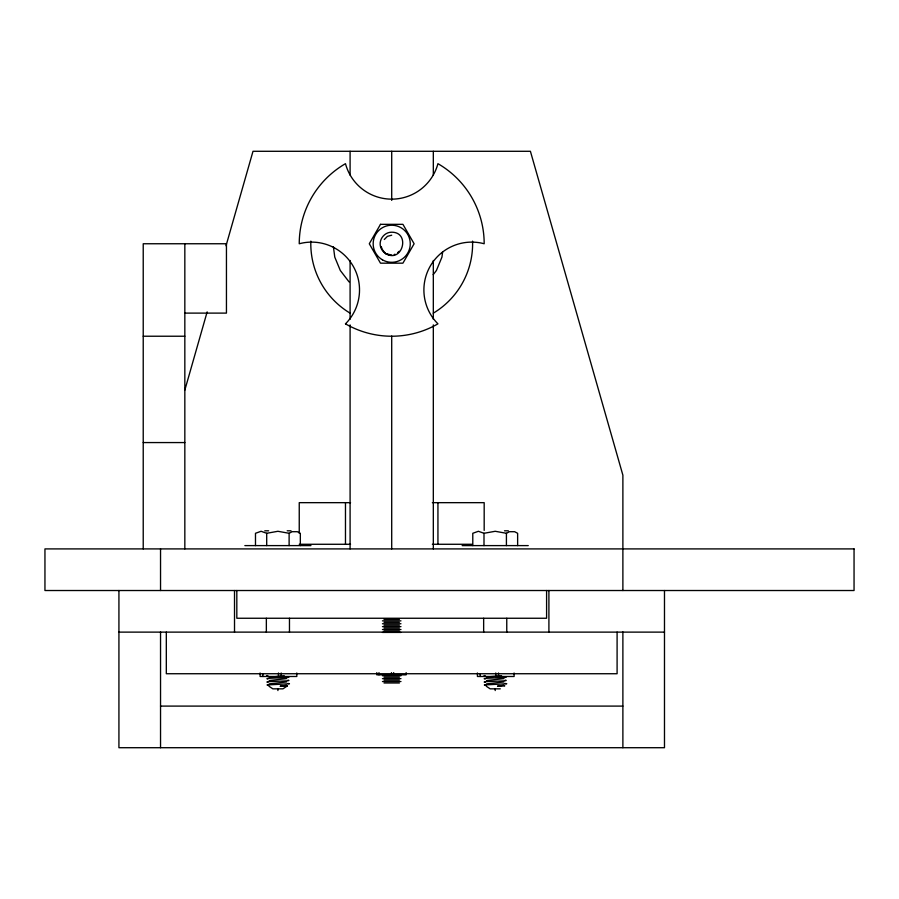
<?xml version="1.0" encoding="UTF-8"?>
<svg xmlns="http://www.w3.org/2000/svg" width="899" height="899" viewBox="0 0 899 899"><rect width="100%" height="100%" fill="white"/><g stroke="black" fill="none" stroke-linecap="round" stroke-linejoin="round"><path stroke-width="1.35" d="M442.634 251.877L441.948 257.103L436.408 270.487L433.206 274.667M184.812 390.155L207.152 311.886M226.031 245.753L253.001 151.29L530.41 151.29L622.883 475.178L622.883 590.519M381.288 246.551C381.805 249.495 383.929 251.956 385.929 253.765C383.334 252.169 381.412 249.675 380.547 246.753C378.513 239.707 384.39 232.066 391.706 232.2C410.809 232.189 402.471 263.328 385.929 253.765L391.706 255.035M384.3 239.482L387.424 236.347L391.706 235.201M397.661 252.664L399.235 251.282M286.871 686.229L282.96 688.836L272.846 688.836L268.947 686.229M255.485 545.603L255.485 533.287L261.092 531.287L266.7 533.287L277.903 531.287L289.118 533.287L292.119 531.702L297.322 531.702L300.333 533.287L300.333 545.603M472.784 545.603L472.784 533.287L478.392 531.287L483.999 533.287L495.214 531.287L506.418 533.287L509.43 531.702L514.633 531.702L517.633 533.287L517.633 545.603M395.021 254.215L394.167 254.541M280.241 686.195L287.478 685.825L286.433 685.645M497.54 686.195L504.788 685.825L504.013 685.645M486.505 676.947L501.586 675.834M284.286 675.834L269.194 677.217M184.834 313.11L226.447 313.11L226.447 243.753L143.222 243.753L143.222 548.907M143.222 336.226L184.834 336.226M143.222 442.566L184.834 442.566M350.543 502.665L299.243 502.665L299.243 533.186M432.363 502.665L484.179 502.665L484.179 530.41M264.789 530.803L268.632 530.803M287.186 530.803L291.018 530.803M504.485 530.803L508.328 530.803M299.243 544.277L350.543 544.277M432.363 544.277L471.784 544.277M244.854 545.603L310.964 545.603M462.153 545.603L528.264 545.603M384.019 619.411L399.392 619.411M382.446 620.861L400.965 620.861M384.019 622.299L399.392 622.299M382.446 623.749L400.965 623.749M384.019 625.187L399.392 625.187M382.446 626.637L400.965 626.637M384.019 628.075L399.392 628.075M382.446 629.525L400.965 629.525M384.019 630.974L399.392 630.974M118.926 632.121L664.485 632.121M382.446 632.413L400.965 632.413M382.446 675.756L400.965 675.756M384.019 677.205L399.392 677.205M382.446 678.644L400.965 678.644M384.019 680.094L399.392 680.094M382.446 681.543L400.965 681.543M384.019 682.982L399.392 682.982M500.271 688.836L490.146 688.836L486.247 686.229M160.539 706.097L622.883 706.097M485.977 685.094L484.336 684.959L506.766 683.734L505.216 683.465M268.666 685.094L267.037 684.959L289.467 683.734L287.916 683.465M505.216 676.801C512.452 678.048 477.965 677.779 485.202 679.026M484.044 675.554L485.202 675.688M505.216 680.127C512.452 681.375 477.965 681.105 485.202 682.352M287.916 676.801C295.153 678.048 260.665 677.779 267.902 679.026M266.745 675.554L267.902 675.688M287.916 680.127C295.153 681.375 260.665 681.105 267.902 682.352M497.709 686.173L503.912 685.263M280.409 686.173L286.612 685.263M385.997 253.642L388.671 254.833M503.912 678.61L486.505 680.543M503.912 681.936L486.505 683.881M286.612 678.61L269.194 680.543M286.612 681.936L269.194 683.881M349.127 281.971L340.305 270.487L334.765 257.103L333.394 246.663M664.485 590.519L664.485 747.71L118.926 747.71L118.926 590.519M622.883 631.93L622.883 747.71M617.096 632.121L617.096 673.733L166.315 673.733L166.315 632.121M548.907 590.519L548.907 632.121M546.592 590.519L546.592 618.254L236.819 618.254L236.819 590.519M506.766 618.254L506.766 632.132M506.418 533.287L506.418 545.603M498.518 672.991L498.518 676.486M495.765 672.991L495.765 676.486M495.214 688.836L495.214 690.556M483.999 533.287L483.999 545.603M483.651 618.254L483.651 632.132M480.167 673.733L480.167 676.486M437.937 502.665L437.937 544.277M433.318 151.29L433.318 175.091M433.318 260.496L433.318 319.291M433.318 324.899L433.318 548.907M406.146 672.632L406.146 674.834L376.793 674.834L376.793 672.632M393.672 672.632L393.672 674.834M391.706 151.29L391.706 200.41M391.706 336.046L391.706 548.907M391.47 672.632L391.47 674.834M378.996 672.632L378.996 674.834M350.093 151.29L350.093 175.091M350.093 260.496L350.093 319.291M350.093 324.899L350.093 548.907M345.474 502.665L345.474 544.277M289.467 618.254L289.467 632.132M289.118 533.287L289.118 545.603M281.207 672.991L281.207 676.486M278.465 672.991L278.465 676.486M277.903 688.836L277.903 690.556M266.7 533.287L266.7 545.603M266.351 618.254L266.351 632.132M262.868 673.733L262.868 676.486M234.515 590.519L234.515 632.121M184.834 243.753L184.834 548.907M160.539 548.907L160.539 590.519M160.539 631.93L160.539 747.71M472.571 241.134A80.91 80.91 0 0 1 433.296 313.167M350.127 313.167A80.91 80.91 0 0 1 310.84 241.134M296.782 673.003A13.755 13.755 0 0 1 296.805 673.733L296.805 676.486L260.114 676.486L260.114 673.733A10.552 10.552 0 0 1 260.069 672.991M514.082 673.003A13.755 13.755 0 0 1 514.104 673.733L514.104 676.486L477.425 676.486L477.425 673.733A10.552 10.552 0 0 1 477.369 672.991M380.491 224.334L369.287 243.753L380.491 263.171L402.921 263.171L414.124 243.753L402.921 224.334L380.491 224.334M854.05 548.907L44.95 548.907L44.95 590.519L854.05 590.519L854.05 548.907M345.474 323.842A92.473 92.473 0 0 0 437.937 323.842A47.861 47.861 0 0 1 484.179 243.753A92.473 92.473 0 0 0 437.937 163.674A47.861 47.861 0 0 1 345.474 163.674A92.473 92.473 0 0 0 299.243 243.753A47.861 47.861 0 0 1 345.474 323.842M382.435 259.822A18.553 18.553 0 0 0 410.259 243.753A18.553 18.553 0 0 0 382.435 227.694A18.553 18.553 0 0 0 382.435 259.822"/></g></svg>
